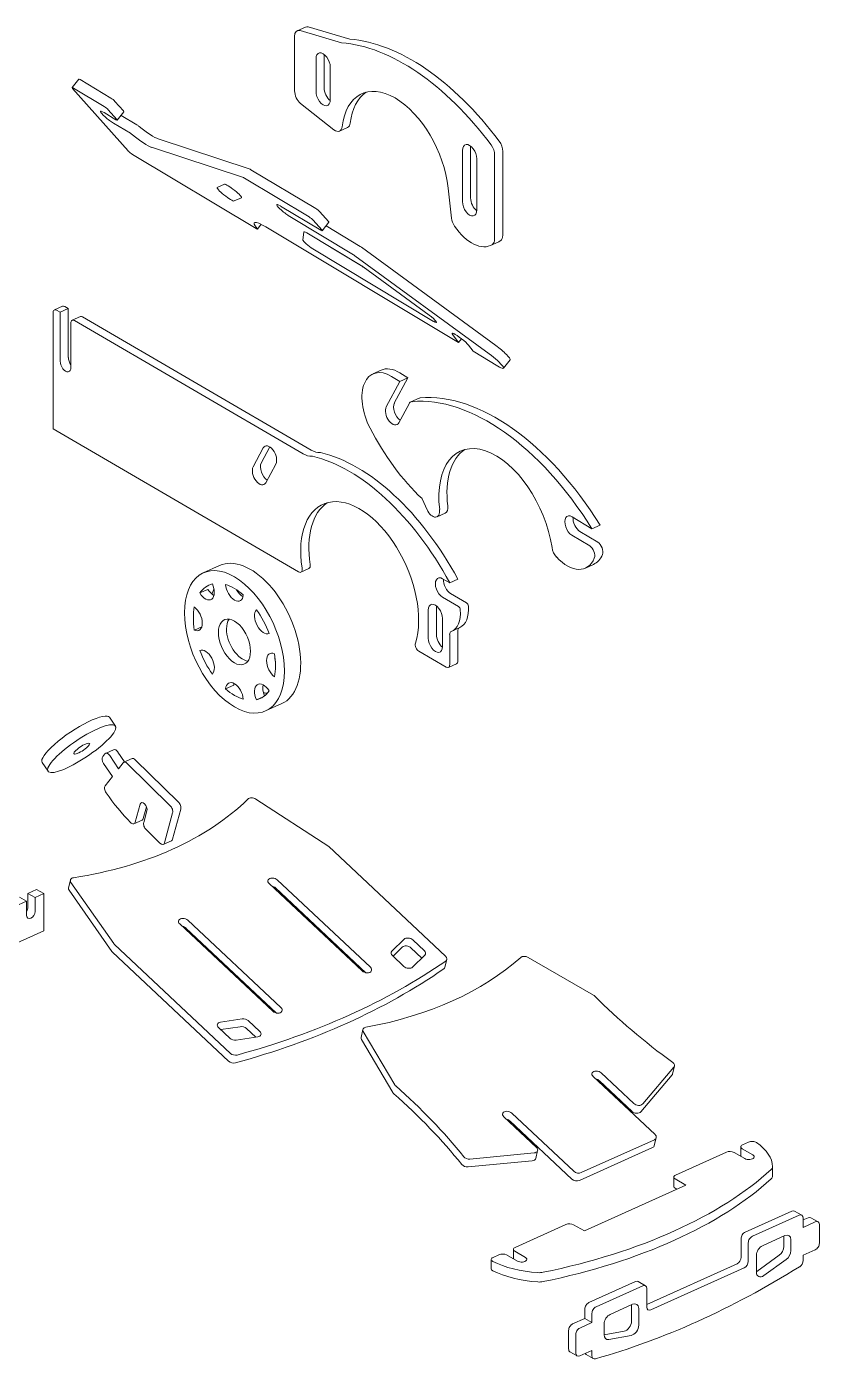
# Model space of a CAD drawing. Header units: millimetres. Extents: x -297 to 307, y 100 to 577.
# Drawn here: x 87.6 to 307.4, y 100.2 to 469.7 of the extents above; entities that cross this region are included whole.
import ezdxf

# ---------------------------------------------------------------- set-up
doc = ezdxf.new("R2010")
doc.units = ezdxf.units.MM
doc.header["$MEASUREMENT"] = 0

msp = doc.modelspace()

# ---------------------------------------------------------------- linework, layer by layer
at = {"linetype": 'Continuous', "lineweight": 0, "extrusion": (1.11022e-16, 0.858841, 0.512242)}
for p, q in [((164.87, 469.61), (162.62, 468.59)), ((165.68, 469.64), (177.17, 466.25)), ((161.87, 451.96), (161.87, 467.01)), ((163.42, 468.62), (174.92, 465.24)), ((167.82, 451.77), (167.82, 460.79)), ((170.07, 452.79), (170.07, 461.8)), ((171.78, 458.48), (171.78, 449.46)), ((102.02, 455.18), (100.18, 452.85)), ((102.38, 455.04), (110.91, 449.93)), ((115.74, 435.25), (100.31, 452.61)), ((100.55, 452.71), (109.07, 447.6)), ((112.05, 449.01), (114.41, 446.35)), ((172.81, 441.14), (163.54, 448.44)), ((112.34, 443.92), (109.07, 445.89)), ((110.22, 446.68), (112.57, 444.02)), ((114.54, 446.12), (112.7, 443.79)), ((113.76, 445.13), (118.16, 442.49)), ((111.68, 442.94), (116.33, 440.16)), ((176.6, 441.78), (174.35, 440.77)), ((122.24, 436.27), (147.69, 427.86)), ((124.07, 438.6), (149.53, 430.19)), ((210.7, 422.23), (210.7, 436.4)), ((151.19, 413.75), (116.89, 434.32)), ((208.44, 421.21), (208.44, 435.38)), ((212.41, 433.08), (212.41, 418.91)), ((217.36, 434.13), (217.36, 410.86)), ((219.61, 435.14), (219.61, 411.87)), ((149.79, 430.06), (167.75, 419.29)), ((140.45, 425.15), (142.47, 426.01)), ((147.96, 427.73), (165.91, 416.96)), ((205.39, 416.66), (204.48, 424.95)), ((147.12, 422.25), (145.1, 421.39)), ((169.18, 413.29), (157.99, 420)), ((168.9, 418.37), (171.25, 415.71)), ((152.59, 414.92), (151.56, 413.62)), ((207.34, 382.15), (153.87, 414.21)), ((160.6, 417.05), (178.26, 406.47)), ((167.06, 416.04), (169.42, 413.39)), ((171.38, 415.48), (169.55, 413.15)), ((170.6, 414.49), (180.1, 408.8)), ((164.17, 410.57), (164.44, 412.81)), ((165.24, 412.55), (180.16, 403.61)), ((180.46, 403.42), (168.76, 410.43)), ((200.42, 388.02), (166.93, 408.1)), ((180.46, 408.55), (217.7, 381.33)), ((218.48, 410.08), (216.22, 409.07)), ((178.62, 406.22), (215.87, 379)), ((180.94, 403.09), (199.24, 389.71)), ((97.52, 392.21), (95.27, 391.19)), ((98.14, 392.13), (99.13, 391.55)), ((94.9, 358.19), (94.9, 390.4)), ((95.89, 391.11), (96.88, 390.54)), ((99.13, 391.55), (96.88, 390.54)), ((96.88, 390.54), (96.88, 377.01)), ((99.13, 391.55), (99.13, 378.02)), ((102.48, 389.32), (100.23, 388.31)), ((100.84, 388.23), (164.26, 351.31)), ((103.1, 389.24), (166.52, 352.33)), ((99.85, 375.28), (99.85, 387.52)), ((205.74, 384.27), (207.34, 382.15)), ((208.18, 383.21), (207.34, 382.15)), ((211.37, 379.74), (210.1, 381.42)), ((218.24, 375.62), (211.37, 379.74)), ((221.65, 377.38), (219.81, 375.05)), ((185.87, 374.49), (183.62, 373.47)), ((191.03, 373.76), (193.31, 372.38)), ((191.06, 371.37), (187.29, 364.35)), ((188.78, 372.74), (191.06, 371.37)), ((193.31, 372.38), (189.54, 365.36)), ((193.31, 372.38), (191.06, 371.37)), ((196.39, 366.69), (194.14, 365.68)), ((190.79, 359.89), (193.63, 365.17)), ((162.99, 318.56), (94.9, 358.19)), ((150.39, 347.71), (153.18, 352.91)), ((152.64, 348.73), (155.04, 353.19)), ((156.68, 348.46), (153.89, 343.26)), ((198.62, 335.81), (197.22, 338.86)), ((203.65, 334.82), (201.39, 333.81)), ((244.34, 330.53), (238.84, 333.85)), ((241.02, 329.75), (245.97, 326.76)), ((246.59, 331.54), (244.34, 330.53)), ((238.77, 328.74), (243.72, 325.75)), ((141.08, 320.32), (136.57, 318.29)), ((165.85, 319.5), (163.6, 318.48)), ((244.81, 320.64), (242.56, 319.63)), ((204.89, 315.51), (202.91, 316.67)), ((207.14, 316.53), (204.89, 315.51)), ((137.85, 313.72), (135.59, 312.71)), ((202.91, 311.52), (207.34, 308.94)), ((205.16, 312.53), (209.59, 309.95)), ((198.95, 300.2), (198.95, 307.93)), ((201.2, 301.22), (201.2, 308.95)), ((136.15, 303.36), (134.08, 302.42)), ((202.91, 305.63), (202.91, 297.9)), ((207.71, 303.1), (205.46, 302.09)), ((204.89, 301.22), (204.89, 292.88)), ((207.14, 302.23), (207.14, 293.89)), ((135.61, 296.79), (135.59, 296.78)), ((203.9, 292.17), (196.33, 296.57)), ((206.77, 293.1), (204.52, 292.09)), ((144.99, 287.13), (142.74, 286.12)), ((153.18, 283.92), (151.33, 283.09)), ((158.34, 282.03), (153.83, 280)), ((112.2, 275.82), (110.58, 278.24)), ((108.67, 267.37), (109.24, 268.1)), ((111.68, 269.27), (109.43, 268.25)), ((110.62, 267.61), (113.05, 263.97)), ((112.87, 268.62), (114.72, 265.86)), ((116.79, 266.79), (114.54, 265.77)), ((117.7, 266.48), (129.65, 254.74)), ((93.5, 263.3), (91.88, 265.72)), ((111.34, 261.8), (108.91, 265.44)), ((113.05, 263.97), (114.34, 265.62)), ((115.45, 265.47), (127.4, 253.73)), ((109.36, 259.27), (111.34, 261.8)), ((171.38, 242.39), (151.1, 255.57)), ((119.02, 254.14), (117.65, 249.17)), ((120.8, 253.43), (119.9, 250.18)), ((120.04, 249.1), (120.91, 252.28)), ((128.05, 251.73), (125.78, 243.46)), ((130.31, 252.75), (128.03, 244.47)), ((119.57, 249.74), (117.32, 248.73)), ((124.54, 243.33), (120.69, 247.1)), ((127.7, 244.04), (125.45, 243.02)), ((203.78, 211.98), (171.38, 242.39)), ((99.71, 233.12), (99.19, 230.94)), ((182.89, 208.94), (157.09, 233.15)), ((90.33, 230.52), (87.92, 229.43)), ((89.9, 228.28), (87.92, 229.43)), ((87.92, 229.43), (87.92, 225.57)), ((92.32, 229.37), (89.9, 228.28)), ((92.32, 229.37), (90.33, 230.52)), ((92.32, 219.06), (92.32, 229.37)), ((99.34, 230.29), (111.2, 213.32)), ((99.86, 232.47), (111.72, 215.5)), ((154.84, 232.13), (180.64, 207.92)), ((181.64, 207.44), (156.57, 230.97)), ((87.57, 227.23), (81.05, 224.29)), ((87.57, 227.23), (85.59, 228.38)), ((87.57, 227.23), (87.57, 223.36)), ((89.9, 228.28), (89.9, 224.41)), ((158.09, 197.76), (132.29, 221.97)), ((81.05, 213.98), (92.32, 219.06)), ((130.04, 220.96), (155.84, 196.74)), ((156.84, 196.26), (131.76, 219.79)), ((111.9, 215.29), (144.1, 185.08)), ((192.29, 216.72), (188.88, 213.38)), ((191.76, 214.54), (189.19, 212.01)), ((197.17, 211.51), (194.15, 214.35)), ((197.87, 213.53), (194.67, 216.53)), ((111.38, 213.11), (143.57, 182.9)), ((189.01, 212.18), (192.22, 209.17)), ((194.6, 208.98), (198, 212.32)), ((204.11, 211.12), (203.59, 208.94)), ((226.62, 211.68), (244.76, 201.21)), ((140.77, 192.24), (143.97, 189.23)), ((147.34, 194.65), (141.34, 193.75)), ((146.82, 192.47), (141.38, 191.66)), ((152.23, 191.15), (149.03, 194.15)), ((145.66, 188.73), (151.66, 189.63)), ((151.09, 189.54), (148.5, 191.97)), ((180.31, 189.49), (180.83, 191.67)), ((189.13, 174.18), (180.42, 188.91)), ((189.65, 176.36), (180.94, 191.09)), ((267.09, 181.27), (258.42, 171.04)), ((266.72, 179.38), (267.24, 181.56)), ((244.68, 178.65), (261.84, 162.55)), ((255.46, 168.99), (246.41, 177.48)), ((255.98, 171.17), (246.93, 179.66)), ((266.57, 179.09), (257.89, 168.86)), ((219.91, 167.48), (228.96, 158.99)), ((238.79, 150.21), (221.63, 166.32)), ((239.32, 152.39), (222.16, 168.5)), ((261.14, 158.96), (240.88, 149.82)), ((261.67, 161.14), (241.4, 152)), ((261.65, 159.51), (262.17, 161.69)), ((285.63, 159.14), (285.63, 156.56)), ((287.78, 160.46), (286.14, 159.72)), ((227.77, 155.28), (210, 153.59)), ((228.29, 157.46), (210.52, 155.77)), ((228.77, 155.95), (229.29, 158.13)), ((281.63, 157.69), (267.56, 151.34)), ((286.72, 155.89), (283.75, 157.62)), ((286, 158.63), (288.97, 156.9)), ((294.42, 153.62), (294.42, 151.04)), ((270.39, 148.53), (242.24, 135.84)), ((267.05, 150.76), (267.05, 148.19)), ((267.42, 150.26), (270.39, 148.53)), ((267.42, 147.68), (267.9, 147.4)), ((299.8, 141.34), (286.85, 135.51)), ((302.54, 140.2), (300.56, 141.35)), ((237.15, 137.64), (223.08, 131.29)), ((242.24, 135.84), (239.27, 137.57)), ((301.79, 140.19), (288.84, 134.35)), ((304.31, 139.51), (302.91, 138.88)), ((302.91, 136.83), (302.91, 139.41)), ((306.29, 138.36), (302.91, 136.83)), ((307.05, 138.36), (305.06, 139.52)), ((307.42, 132.42), (307.42, 137.57)), ((285.73, 133.71), (285.73, 128.56)), ((297.85, 134.55), (291.64, 131.75)), ((297.55, 131.55), (297.55, 134.42)), ((299.53, 130.39), (299.53, 133.39)), ((222.57, 130.71), (222.57, 128.14)), ((222.94, 130.21), (225.91, 128.48)), ((287.71, 132.56), (287.71, 127.4)), ((302.91, 129.1), (306.29, 130.63)), ((216.42, 127.94), (216.42, 125.36)), ((218.57, 129.26), (216.92, 128.52)), ((223.66, 127.46), (220.69, 129.19)), ((284.6, 126.76), (259.56, 115.47)), ((289.96, 129.07), (289.96, 124.41)), ((290.05, 124.62), (296.26, 129.09)), ((292.03, 123.47), (298.24, 127.93)), ((302.91, 127.63), (302.91, 129.1)), ((286.58, 125.61), (260.68, 113.93)), ((256.45, 121.8), (243.5, 115.96)), ((258.43, 120.65), (245.48, 114.81)), ((259.19, 120.66), (257.2, 121.81)), ((259.56, 114.71), (259.56, 119.87)), ((255.62, 115.52), (249.42, 112.72)), ((255.32, 110.84), (255.32, 115.38)), ((242.37, 111.59), (239, 110.07)), ((242.37, 114.17), (242.37, 111.59)), ((244.36, 110.44), (242.37, 111.59)), ((244.36, 113.01), (244.36, 110.44)), ((257.31, 109.69), (257.31, 114.35)), ((237.87, 108.27), (237.87, 103.12)), ((244.36, 110.44), (240.98, 108.91)), ((247.73, 110.04), (247.73, 107.04)), ((247.73, 107.03), (253.26, 108.04)), ((239.85, 107.12), (239.85, 101.97)), ((249.03, 105.75), (255.24, 106.88)), ((240.22, 101.18), (238.24, 102.33)), ((240.98, 101.19), (244.36, 102.71)), ((244.73, 100.45), (242.75, 101.6)), ((244.36, 102.71), (244.36, 101.24))]:
    msp.add_line(p, q, dxfattribs=at)
at = {"linetype": 'Continuous', "lineweight": 0, "extrusion": (2.55528e-16, 1.76073e-16, -1)}
msp.add_ellipse((166.1, 466.87), major_axis=(-1.23, 2.73), ratio=0.567369, start_param=0, end_param=0.453617, dxfattribs=at)
at = {"linetype": 'Continuous', "lineweight": 0, "extrusion": (5.80823e-17, 2.08852e-16, -1)}
for centre, major_axis, start_param, end_param in [((163.85, 465.86), (-1.23, 2.73), -0.899429, 0.453617), ((188.64, 362.33), (-5.02, 11.14), -1.666263, 0.688821), ((116.71, 250.1), (0.62, -1.37), -0.600725, 1.003483)]:
    msp.add_ellipse(centre, major_axis=major_axis, ratio=0.567369, start_param=start_param, end_param=end_param, dxfattribs=at)
at = {"linetype": 'Continuous', "lineweight": 0, "extrusion": (2.40191e-16, 4.12721e-16, -1)}
for centre, major_axis, start_param, end_param in [((194.57, 398.09), (-29.8, 66.12), 0.299799, 1.197493), ((192.32, 397.08), (-29.8, 66.12), 0.299799, 1.197493), ((100.84, 386.94), (-0.62, 1.37), -0.899429, 0.671368)]:
    msp.add_ellipse(centre, major_axis=major_axis, ratio=0.567369, start_param=start_param, end_param=end_param, dxfattribs=at)
at = {"linetype": 'Continuous', "lineweight": 0, "extrusion": (3.33931e-16, 2.72305e-16, -1)}
for centre, major_axis in [((169.8, 459.64), (-1.23, 2.73)), ((169.8, 450.62), (1.23, -2.73)), ((200.93, 306.78), (-1.23, 2.73))]:
    msp.add_ellipse(centre, major_axis=major_axis, ratio=0.567369, start_param=-0.899429, end_param=2.242164, dxfattribs=at)
at = {"linetype": 'Continuous', "lineweight": 0, "extrusion": (5.55906e-17, 1.46839e-16, -1)}
for centre, major_axis, start_param, end_param in [((172.05, 460.65), (-1.23, 2.73), -0.899429, -0.81203), ((205.87, 373.89), (-19.91, 44.17), -2.196552, -1.666263)]:
    msp.add_ellipse(centre, major_axis=major_axis, ratio=0.567369, start_param=start_param, end_param=end_param, dxfattribs=at)
at = {"linetype": 'Continuous', "lineweight": 0, "extrusion": (6.62041e-16, 7.50457e-16, -1)}
msp.add_ellipse((102.84, 454.53), major_axis=(-0.821, 0.647), ratio=0.151362, start_param=0, end_param=0.868734, dxfattribs=at)
at = {"linetype": 'Continuous', "lineweight": 0, "extrusion": (5.65597e-16, 8.97131e-16, -1)}
msp.add_ellipse((101, 452.2), major_axis=(-0.821, 0.647), ratio=0.151362, start_param=-0.702063, end_param=0.868734, dxfattribs=at)
at = {"linetype": 'Continuous', "lineweight": 0, "extrusion": (3.31439e-16, 2.10291e-16, -1)}
msp.add_ellipse((163.85, 450.8), major_axis=(-1.23, 2.73), ratio=0.567369, start_param=-2.313145, end_param=-0.899429, dxfattribs=at)
at = {"linetype": 'Continuous', "lineweight": 0, "extrusion": (4.57957e-16, 2.67321e-16, -1)}
msp.add_ellipse((172.05, 451.63), major_axis=(-1.23, 2.73), ratio=0.567369, start_param=-2.329562, end_param=-0.899429, dxfattribs=at)
at = {"linetype": 'Continuous', "lineweight": 0}
for centre, major_axis, ratio, start_param, end_param in [((189.78, 430.61), (-9.25, 20.51), 0.567369, -2.091735, 0.753314), ((192.04, 431.63), (-9.25, 20.51), 0.567369, 0.09691, 0.753314), ((110.38, 444.41), (-2.36, 1.86), 0.151362, -0.868734, 2.272859), ((118, 440.06), (4.83, -3.81), 0.151362, -1.667917, -0.394882), ((119.84, 442.39), (4.83, -3.81), 0.151362, -1.667917, -0.394882), ((159.3, 418.53), (-2.36, 1.86), 0.151362, -0.868734, 2.272859), ((157.79, 409.8), (-7.07, 5.57), 0.151362, -0.868734, 0.597874), ((207.92, 382.84), (-2.36, 1.86), 0.151362, -2.614063, 0.52753), ((98.37, 376.14), (0.92, -2.05), 0.567369, -2.242164, 0.899429), ((100.62, 377.16), (0.92, -2.05), 0.567369, -2.242164, -1.212582), ((189.04, 362.12), (1.23, -2.73), 0.567369, -2.730856, 0.410736), ((191.29, 363.13), (1.23, -2.73), 0.567369, -2.730856, -0.726075), ((217.75, 330.17), (-9.86, 21.88), 0.567369, -2.039016, 1.066766), ((164.26, 358.52), (3.45, -7.65), 0.567369, -0.671368, -0.221196), ((166.52, 359.53), (3.45, -7.65), 0.567369, -0.671368, -0.221196), ((220, 331.18), (-9.86, 21.88), 0.567369, 0.090836, 1.066766), ((179.93, 314.76), (-10.17, 22.56), 0.567369, -2.574285, 1.112808), ((182.19, 315.77), (-10.17, 22.56), 0.567369, 0.088076, 1.112808), ((238.8, 331.3), (-1.23, 2.73), 0.567369, -0.688821, 2.452772), ((241.06, 332.31), (1.23, -2.73), 0.567369, -2.337164, -0.688821), ((202.91, 314.09), (-1.23, 2.73), 0.567369, -0.671368, 2.470225), ((205.16, 315.11), (1.23, -2.73), 0.567369, -2.339481, -0.671368), ((208.13, 301.66), (-0.62, 1.37), 0.567369, 0.088653, 0.899429), ((205.88, 300.64), (-0.62, 1.37), 0.567369, -0.032513, 0.899429), ((101.23, 271.98), (9.35, 6.26), 0.233788, 0, 3.141593), ((102.85, 269.56), (9.35, 6.26), 0.233788, -0.508875, 5.77431), ((102.85, 269.56), (2.18, 1.46), 0.233788, -0.508875, 5.77431), ((150.21, 254.88), (-1.46, 0.35), 0.664438, -2.060869, -0.397018), ((119.97, 253.21), (-0.62, 1.37), 0.567369, -2.540867, 0.600725), ((101.17, 232.77), (-1.46, 0.35), 0.664438, -1.020466, 0.643386), ((155.96, 232.64), (-1.46, 0.35), 0.664438, -2.279538, 0.862055), ((100.64, 230.59), (-1.46, 0.35), 0.664438, 0, 0.643386), ((155.44, 230.46), (-1.46, 0.35), 0.664438, -2.279538, -1.495145), ((86.75, 225.04), (0.78, 1.34), 0.644749, -1.627612, -0.836416), ((88.73, 223.89), (-0.78, -1.34), 0.644749, -0.836416, 2.305176), ((131.16, 221.46), (-1.46, 0.35), 0.664438, -2.279538, 0.862055), ((130.64, 219.28), (-1.46, 0.35), 0.664438, -2.279538, -1.495145), ((113.03, 215.8), (1.46, -0.35), 0.664438, -2.498207, -2.279538), ((193.02, 213.84), (-1.46, 0.35), 0.664438, -2.279538, -0.393888), ((193.54, 216.02), (-1.46, 0.35), 0.664438, -2.279538, -0.393888), ((112.5, 213.62), (1.46, -0.35), 0.664438, -2.498207, -2.279538), ((33.8, 330.03), (218.54, -52.51), 0.664438, -0.880918, -0.536566), ((138.76, 262.4), (102.09, -24.53), 0.664438, -0.984409, -0.433075), ((190.14, 212.68), (-1.46, 0.35), 0.664438, -0.393888, 0.862055), ((196.75, 213.02), (1.46, -0.35), 0.664438, -0.393888, 0.862055), ((202.65, 211.47), (1.46, -0.35), 0.664438, -0.536566, 0.862055), ((33.28, 327.86), (218.54, -52.51), 0.664438, -0.880918, -0.536566), ((181.77, 208.43), (1.46, -0.35), 0.664438, -2.279538, 0.862055), ((193.34, 209.68), (1.46, -0.35), 0.664438, -2.279538, -0.393888), ((202.13, 209.29), (1.46, -0.35), 0.664438, -0.536566, 0), ((376.23, 254.53), (164.79, -39.6), 0.664438, -2.316258, -2.128033), ((156.97, 197.25), (1.46, -0.35), 0.664438, -2.279538, 0.862055), ((141.9, 192.74), (-1.46, 0.35), 0.664438, -1.023596, 0.862055), ((147.38, 191.46), (-1.46, 0.35), 0.664438, -2.279538, -1.023596), ((147.9, 193.64), (-1.46, 0.35), 0.664438, -2.279538, -1.023596), ((145.1, 189.74), (1.46, -0.35), 0.664438, -2.279538, -1.023596), ((151.1, 190.64), (1.46, -0.35), 0.664438, -1.023596, 0.862055), ((145.22, 185.59), (1.46, -0.35), 0.664438, -2.279538, -0.880918), ((144.7, 183.41), (1.46, -0.35), 0.664438, -2.279538, -0.880918), ((245.81, 179.15), (-1.46, 0.35), 0.664438, -2.279538, 0.862055), ((245.28, 176.97), (-1.46, 0.35), 0.664438, -2.279538, -1.495145), ((66.21, 112.84), (-164.79, 39.6), 0.664438, -2.431043, -2.242819), ((66.73, 115.02), (-164.79, 39.6), 0.664438, -2.431043, -2.242819), ((221.03, 167.99), (-1.46, 0.35), 0.664438, -2.279538, 0.862055), ((220.51, 165.81), (-1.46, 0.35), 0.664438, -2.279538, -1.495145), ((287.13, 159.14), (-1.5, 0), 0.512242, -0.84915, 0.721647), ((288.78, 159.88), (-1.5, 0), 0.512242, -2.493434, -0.84915), ((272.49, 153.56), (21.93, 0), 0.512242, 0.005357, 0.648159), ((282.62, 157.11), (-1.5, 0), 0.512242, -2.419946, -0.84915), ((287.13, 156.56), (-1.5, 0), 0.512242, 0, 0.053158), ((184, 184.28), (125.97, 0), 0.512242, -1.189908, -0.508391), ((291.42, 153.62), (3, 0), 0.512242, -0.508391, 0.005357), ((184, 181.7), (125.97, 0), 0.512242, -1.189908, -0.508391), ((268.55, 150.76), (-1.5, 0), 0.512242, -0.84915, 0.721647), ((268.55, 148.19), (-1.5, 0), 0.512242, 0, 0.721647), ((291.42, 151.04), (3, 0), 0.512242, -0.508391, 0), ((299.8, 140.06), (0.75, 1.3), 0.644749, 0, 0.73438), ((238.14, 137.06), (-1.5, 0), 0.512242, -2.419946, -0.84915), ((301.79, 138.9), (0.75, 1.3), 0.644749, -0.836416, 0.73438), ((304.31, 138.22), (0.75, 1.3), 0.644749, 0, 0.73438), ((306.29, 137.07), (0.75, 1.3), 0.644749, -0.836416, 0.73438), ((286.85, 134.22), (-0.75, -1.3), 0.644749, -2.407213, -0.836416), ((288.84, 133.06), (-0.75, -1.3), 0.644749, -2.407213, -0.836416), ((297.85, 132.63), (1.13, 1.94), 0.644749, -0.836416, 0.73438), ((219.56, 128.68), (-1.5, 0), 0.512242, -2.419946, -0.84915), ((224.07, 130.71), (-1.5, 0), 0.512242, -0.84915, 0.721647), ((291.64, 129.83), (-1.13, -1.94), 0.644749, -2.407213, -0.836416), ((295.87, 130.79), (1.13, 1.94), 0.644749, -2.176122, -0.836416), ((297.85, 129.63), (1.13, 1.94), 0.644749, -2.176122, -0.836416), ((306.29, 131.91), (0.75, 1.3), 0.644749, -2.407213, -0.836416), ((217.92, 127.94), (-1.5, 0), 0.512242, -0.84915, 0.795134), ((232.22, 135.41), (21.93, 0), 0.512242, -2.346458, -1.703656), ((224.07, 128.14), (-1.5, 0), 0.512242, 0, 0.053158), ((273.63, 329.76), (128.28, 220.38), 0.644749, -2.555687, -2.258739), ((301.79, 127.13), (0.75, 1.3), 0.644749, -2.258739, -0.836416), ((217.92, 125.36), (-1.5, 0), 0.512242, 0, 0.795134), ((232.22, 132.84), (21.93, 0), 0.512242, -2.346458, -1.703656), ((229.71, 125.8), (3, 0), 0.512242, -1.703656, -1.189908), ((256.45, 120.51), (0.75, 1.3), 0.644749, 0, 0.73438), ((289.66, 126.32), (1.13, 1.94), 0.644749, -2.228258, -2.176122), ((291.64, 125.17), (-1.13, -1.94), 0.644749, -0.836416, 0.965471), ((229.71, 123.22), (3, 0), 0.512242, -1.703656, -1.189908), ((258.43, 119.36), (0.75, 1.3), 0.644749, -0.836416, 0.73438), ((243.5, 114.68), (-0.75, -1.3), 0.644749, -2.407213, -0.836416), ((245.48, 113.52), (-0.75, -1.3), 0.644749, -2.407213, -0.836416), ((255.62, 113.59), (1.13, 1.94), 0.644749, -0.836416, 0.73438), ((249.42, 110.79), (-1.13, -1.94), 0.644749, -2.407213, -0.836416), ((239, 108.78), (-0.75, -1.3), 0.644749, -2.407213, -0.836416), ((240.98, 107.63), (-0.75, -1.3), 0.644749, -2.407213, -0.836416), ((253.64, 110.08), (1.13, 1.94), 0.644749, -2.638303, -0.836416), ((255.62, 108.93), (1.13, 1.94), 0.644749, -2.638303, -0.836416), ((249.42, 107.8), (-1.13, -1.94), 0.644749, -0.836416, 0.503289), ((239, 103.63), (-0.75, -1.3), 0.644749, -0.836416, 0), ((240.98, 102.47), (-0.75, -1.3), 0.644749, -0.836416, 0.73438), ((243.5, 102.9), (-0.75, -1.3), 0.644749, -0.371547, 0), ((245.48, 101.75), (-0.75, -1.3), 0.644749, -0.836416, 0.585906)]:
    msp.add_ellipse(centre, major_axis=major_axis, ratio=ratio, start_param=start_param, end_param=end_param, dxfattribs=at)
at = {"linetype": 'Continuous', "lineweight": 0, "extrusion": (4.37408e-16, 6.44769e-16, -1)}
for centre in [(109.53, 447.09), (111.36, 449.42)]:
    msp.add_ellipse(centre, major_axis=(0.821, -0.647), ratio=0.151362, start_param=-2.272859, end_param=-0.702063, dxfattribs=at)
at = {"linetype": 'Continuous', "lineweight": 0, "extrusion": (-9.64446e-17, 1.46674e-16, -1)}
msp.add_ellipse((111.88, 444.44), major_axis=(0.821, -0.647), ratio=0.151362, start_param=-0.702063, end_param=0.868734, dxfattribs=at)
at = {"linetype": 'Continuous', "lineweight": 0, "extrusion": (4.87638e-16, 8.87888e-16, -1)}
for centre, start_param, end_param in [((113.72, 446.77), -0.702063, 0), ((178.72, 405.95), -2.272859, -1.805102), ((180.55, 408.28), -2.272859, -1.805102)]:
    msp.add_ellipse(centre, major_axis=(0.821, -0.647), ratio=0.151362, start_param=start_param, end_param=end_param, dxfattribs=at)
at = {"linetype": 'Continuous', "lineweight": 0, "extrusion": (4.03051e-16, 6.01168e-16, -1)}
for centre in [(116.78, 439.65), (118.62, 441.97)]:
    msp.add_ellipse(centre, major_axis=(0.821, -0.647), ratio=0.151362, start_param=-2.272859, end_param=-1.473676, dxfattribs=at)
at = {"linetype": 'Continuous', "lineweight": 0, "extrusion": (1.84601e-16, 2.65882e-16, -1)}
msp.add_ellipse((173.12, 443.5), major_axis=(1.23, -2.73), ratio=0.567369, start_param=-0.753314, end_param=0.828447, dxfattribs=at)
at = {"linetype": 'Continuous', "lineweight": 0, "extrusion": (1.38977e-16, 3.67097e-16, -1)}
for centre, major_axis, start_param, end_param in [((175.37, 444.52), (1.23, -2.73), -0.753314, 0), ((145.2, 299.15), (7.09, -15.73), -1.902648, -1.467005), ((118.96, 251.11), (0.62, -1.37), -0.600725, 0)]:
    msp.add_ellipse(centre, major_axis=major_axis, ratio=0.567369, start_param=start_param, end_param=end_param, dxfattribs=at)
at = {"linetype": 'Continuous', "lineweight": 0, "extrusion": (2.85815e-16, 3.11506e-16, -1)}
msp.add_ellipse((210.43, 434.23), major_axis=(-1.23, 2.73), ratio=0.567369, start_param=-0.899429, end_param=2.242164, dxfattribs=at)
at = {"linetype": 'Continuous', "lineweight": 0, "extrusion": (2.88307e-16, 3.73519e-16, -1)}
for centre, major_axis, start_param, end_param in [((212.68, 435.25), (-1.23, 2.73), -0.899429, -0.81203), ((145.2, 299.15), (-2.77, 6.15), -0.8994286345555986, 5.383756672623988)]:
    msp.add_ellipse(centre, major_axis=major_axis, ratio=0.567369, start_param=start_param, end_param=end_param, dxfattribs=at)
at = {"linetype": 'Continuous', "lineweight": 0, "extrusion": (-6.34527e-17, 2.75849e-16, -1)}
for centre in [(215.38, 435.28), (217.63, 436.3)]:
    msp.add_ellipse(centre, major_axis=(1.23, -2.73), ratio=0.567369, start_param=-1.9441, end_param=-0.899429, dxfattribs=at)
at = {"linetype": 'Continuous', "lineweight": 0, "extrusion": (9.96376e-16, 1.26442e-15, -1)}
msp.add_ellipse((116.43, 434.83), major_axis=(-0.821, 0.647), ratio=0.151362, start_param=-2.272859, end_param=-0.702063, dxfattribs=at)
at = {"linetype": 'Continuous', "lineweight": 0, "extrusion": (4.09866e-17, 3.21077e-16, -1)}
for centre in [(150.25, 429.55), (148.41, 427.22)]:
    msp.add_ellipse(centre, major_axis=(0.821, -0.647), ratio=0.151362, start_param=-2.74671, end_param=-2.272859, dxfattribs=at)
at = {"linetype": 'Continuous', "lineweight": 0, "extrusion": (3.84565e-16, 7.57085e-16, -1)}
msp.add_ellipse((142.77, 423.27), major_axis=(2.36, -1.86), ratio=0.151362, start_param=0.083336, end_param=3.224928, dxfattribs=at)
at = {"linetype": 'Continuous', "lineweight": 0, "extrusion": (3.68693e-16, 5.57567e-16, -1)}
msp.add_ellipse((144.79, 424.13), major_axis=(-2.36, 1.86), ratio=0.151362, start_param=0.083336, end_param=3.224928, dxfattribs=at)
at = {"linetype": 'Continuous', "lineweight": 0, "extrusion": (2.63003e-16, 3.62113e-16, -1)}
for centre, end_param in [((210.43, 420.06), 2.242164), ((215.38, 412.01), -0.079644), ((217.63, 413.03), -0.079644)]:
    msp.add_ellipse(centre, major_axis=(1.23, -2.73), ratio=0.567369, start_param=-0.899429, end_param=end_param, dxfattribs=at)
at = {"linetype": 'Continuous', "lineweight": 0, "extrusion": (2.83324e-16, 2.49493e-16, -1)}
for centre, major_axis, start_param, end_param in [((212.68, 421.07), (-1.23, 2.73), -2.329562, -0.899429), ((154.93, 350.69), (-1.23, 2.73), -0.410736, 2.730856), ((158.85, 293.53), (-1.54, 3.42), -1.299108, -0.760471), ((124.83, 244.39), (0.62, -1.37), -0.600725, 0.970071)]:
    msp.add_ellipse(centre, major_axis=major_axis, ratio=0.567369, start_param=start_param, end_param=end_param, dxfattribs=at)
at = {"linetype": 'Continuous', "lineweight": 0, "extrusion": (2.81491e-16, 6.26283e-16, -1)}
for centre in [(168.21, 418.78), (166.37, 416.45)]:
    msp.add_ellipse(centre, major_axis=(0.821, -0.647), ratio=0.151362, start_param=-2.272859, end_param=-0.702063, dxfattribs=at)
at = {"linetype": 'Continuous', "lineweight": 0, "extrusion": (6.62883e-18, 2.77477e-16, -1)}
msp.add_ellipse((170.56, 416.13), major_axis=(0.821, -0.647), ratio=0.151362, start_param=-0.702063, end_param=0, dxfattribs=at)
at = {"linetype": 'Continuous', "lineweight": 0, "extrusion": (1.06198e-16, 1.69651e-16, -1)}
for centre, major_axis, start_param, end_param in [((207.35, 415.9), (-1.23, 2.73), -1.869642, -1.049858), ((95.89, 389.82), (-0.62, 1.37), -0.899429, 0.671368)]:
    msp.add_ellipse(centre, major_axis=major_axis, ratio=0.567369, start_param=start_param, end_param=end_param, dxfattribs=at)
at = {"linetype": 'Continuous', "lineweight": 0, "extrusion": (1.0869e-16, 2.31664e-16, -1)}
for centre, major_axis, start_param, end_param in [((210.99, 420.69), (5.24, -11.62), -0.079644, 1.27195), ((169.36, 350.23), (-0.62, 1.37), 0.221196, 0.408105), ((167.11, 349.21), (-0.62, 1.37), 0.221196, 0.408105), ((243.69, 323.9), (0.89, -1.98), -2.452772, -0.49819), ((245.95, 324.91), (0.89, -1.98), -2.452772, -0.49819), ((162.99, 319.85), (0.62, -1.37), -1.112808, 0.671368)]:
    msp.add_ellipse(centre, major_axis=major_axis, ratio=0.567369, start_param=start_param, end_param=end_param, dxfattribs=at)
at = {"linetype": 'Continuous', "lineweight": 0, "extrusion": (4.28165e-16, 7.22728e-16, -1)}
msp.add_ellipse((150.74, 414.27), major_axis=(0.821, -0.647), ratio=0.151362, start_param=-0.597874, end_param=0.868734, dxfattribs=at)
at = {"linetype": 'Continuous', "lineweight": 0, "extrusion": (2.12776e-16, 5.39081e-16, -1)}
msp.add_ellipse((165.95, 409.21), major_axis=(-1.77, 1.39), ratio=0.151362, start_param=-2.272859, end_param=-0.091337, dxfattribs=at)
at = {"linetype": 'Continuous', "lineweight": 0, "extrusion": (-2.08761e-16, 9.38304e-17, -1)}
msp.add_ellipse((166.22, 411.45), major_axis=(-1.77, 1.39), ratio=0.151362, start_param=-0.091337, end_param=0.868734, dxfattribs=at)
at = {"linetype": 'Continuous', "lineweight": 0, "extrusion": (4.5328e-16, 8.44287e-16, -1)}
msp.add_ellipse((167.78, 411.54), major_axis=(-1.77, 1.39), ratio=0.151362, start_param=-2.272859, end_param=-2.080365, dxfattribs=at)
at = {"linetype": 'Continuous', "lineweight": 0, "extrusion": (5.31239e-16, 8.5353e-16, -1)}
msp.add_ellipse((168.73, 413.8), major_axis=(0.821, -0.647), ratio=0.151362, start_param=-0.702063, end_param=0.868734, dxfattribs=at)
at = {"linetype": 'Continuous', "lineweight": 0, "extrusion": (3.0287e-17, 1.35433e-16, -1)}
for centre, major_axis, start_param, end_param in [((213.24, 421.71), (5.24, -11.62), -0.079644, 0), ((112.3, 267.9), (-0.62, 1.37), 0, 1.282929)]:
    msp.add_ellipse(centre, major_axis=major_axis, ratio=0.567369, start_param=start_param, end_param=end_param, dxfattribs=at)
at = {"linetype": 'Continuous', "lineweight": 0, "extrusion": (1.78418e-16, 4.95481e-16, -1)}
msp.add_ellipse((181.14, 402.5), major_axis=(1.77, -1.39), ratio=0.151362, start_param=-2.272859, end_param=-1.805102, dxfattribs=at)
at = {"linetype": 'Continuous', "lineweight": 0, "extrusion": (1.11181e-16, 2.93677e-16, -1)}
for centre, major_axis, start_param, end_param in [((98.14, 390.84), (-0.62, 1.37), 0, 0.671368), ((145.2, 313.96), (1.54, -3.42), -0.790518, 2.133253), ((203.9, 293.46), (0.62, -1.37), -0.899429, 0.671368), ((145.2, 299.15), (7.09, -15.73), -0.331852, 0.103791)]:
    msp.add_ellipse(centre, major_axis=major_axis, ratio=0.567369, start_param=start_param, end_param=end_param, dxfattribs=at)
at = {"linetype": 'Continuous', "lineweight": 0, "extrusion": (5.3099e-17, 8.48253e-17, -1)}
msp.add_ellipse((103.1, 387.95), major_axis=(-0.62, 1.37), ratio=0.567369, start_param=0, end_param=0.671368, dxfattribs=at)
at = {"linetype": 'Continuous', "lineweight": 0, "extrusion": (-1.12316e-16, -5.28438e-17, -1)}
msp.add_ellipse((199.44, 389.13), major_axis=(1.77, -1.39), ratio=0.151362, start_param=-1.805102, end_param=0.868734, dxfattribs=at)
at = {"linetype": 'Continuous', "lineweight": 0, "extrusion": (8.45874e-17, 2.8672e-16, -1)}
msp.add_ellipse((218.11, 380.16), major_axis=(3.53, -2.79), ratio=0.151362, start_param=-1.805102, end_param=0, dxfattribs=at)
at = {"linetype": 'Continuous', "lineweight": 0, "extrusion": (4.90252e-16, 5.32453e-16, -1)}
msp.add_ellipse((216.28, 377.83), major_axis=(3.53, -2.79), ratio=0.151362, start_param=-1.805102, end_param=0.868734, dxfattribs=at)
at = {"linetype": 'Continuous', "lineweight": 0, "extrusion": (-6.59444e-17, 2.13835e-16, -1)}
for centre, major_axis, end_param in [((190.89, 363.35), (-5.02, 11.14), 0.688821), ((117.41, 265.42), (-0.62, 1.37), 0.970071)]:
    msp.add_ellipse(centre, major_axis=major_axis, ratio=0.567369, start_param=0, end_param=end_param, dxfattribs=at)
at = {"linetype": 'Continuous', "lineweight": 0, "extrusion": (1.33993e-16, 2.4307e-16, -1)}
for centre, major_axis, start_param, end_param in [((215.71, 300.11), (-28.72, 63.7), 0.193073, 1.340359), ((217.96, 301.13), (-28.72, 63.7), 0.193073, 1.340359), ((237.43, 331), (5.12, -11.37), -0.49819, 1.033915), ((110.17, 258.06), (-0.62, 1.37), -1.892076, -0.287867)]:
    msp.add_ellipse(centre, major_axis=major_axis, ratio=0.567369, start_param=start_param, end_param=end_param, dxfattribs=at)
at = {"linetype": 'Continuous', "lineweight": 0, "extrusion": (-1.78287e-17, 1.74634e-16, -1)}
msp.add_ellipse((197.62, 363.97), major_axis=(-1.23, 2.73), ratio=0.567369, start_param=0, end_param=0.193073, dxfattribs=at)
at = {"linetype": 'Continuous', "lineweight": 0, "extrusion": (-1.11568e-16, 3.1505e-16, -1)}
msp.add_ellipse((195.37, 362.95), major_axis=(-1.23, 2.73), ratio=0.567369, start_param=-0.410736, end_param=0.193073, dxfattribs=at)
at = {"linetype": 'Continuous', "lineweight": 0, "extrusion": (-1.39364e-16, 2.41631e-16, -1)}
for centre in [(179.41, 295.89), (177.16, 294.87)]:
    msp.add_ellipse(centre, major_axis=(24.65, -54.67), ratio=0.567369, start_param=-2.733488, end_param=-1.694839, dxfattribs=at)
at = {"linetype": 'Continuous', "lineweight": 0, "extrusion": (2.35208e-16, 2.88694e-16, -1)}
for centre, major_axis, start_param, end_param in [((152.14, 345.49), (1.23, -2.73), -0.410736, 2.730856), ((137.15, 293.36), (-1.54, 3.42), -0.00512, 2.918651)]:
    msp.add_ellipse(centre, major_axis=major_axis, ratio=0.567369, start_param=start_param, end_param=end_param, dxfattribs=at)
at = {"linetype": 'Continuous', "lineweight": 0, "extrusion": (3.1361e-16, 3.84925e-16, -1)}
msp.add_ellipse((154.39, 346.5), major_axis=(-1.23, 2.73), ratio=0.567369, start_param=-2.415518, end_param=-0.410736, dxfattribs=at)
at = {"linetype": 'Continuous', "lineweight": 0, "extrusion": (2.07413e-16, 2.15275e-16, -1)}
for centre, end_param in [((202.41, 337.56), 0), ((200.16, 336.54), 1.559528)]:
    msp.add_ellipse(centre, major_axis=(1.23, -2.73), ratio=0.567369, start_param=-1.066766, end_param=end_param, dxfattribs=at)
at = {"linetype": 'Continuous', "lineweight": 0, "extrusion": (-9.37397e-17, 1.40416e-16, -1)}
msp.add_ellipse((235.21, 324.68), major_axis=(-1.23, 2.73), ratio=0.567369, start_param=-2.107678, end_param=-1.102577, dxfattribs=at)
at = {"linetype": 'Continuous', "lineweight": 0, "extrusion": (-2.2812e-17, 5.06073e-17, -1)}
msp.add_ellipse((145.2, 299.15), major_axis=(-8.63, 19.14), ratio=0.567369, start_param=-0.8994286345556013, end_param=5.383756672623985, dxfattribs=at)
at = {"linetype": 'Continuous', "lineweight": 0, "extrusion": (-1.16552e-16, 1.91023e-16, -1)}
msp.add_ellipse((149.71, 301.18), major_axis=(-8.63, 19.14), ratio=0.567369, start_param=0, end_param=3.141593, dxfattribs=at)
at = {"linetype": 'Continuous', "lineweight": 0, "extrusion": (6.05739e-17, 2.70865e-16, -1)}
msp.add_ellipse((239.68, 332.01), major_axis=(5.12, -11.37), ratio=0.567369, start_param=-0.49819, end_param=0, dxfattribs=at)
at = {"linetype": 'Continuous', "lineweight": 0, "extrusion": (3.52702e-17, 2.59459e-16, -1)}
msp.add_ellipse((165.24, 320.86), major_axis=(0.62, -1.37), ratio=0.567369, start_param=-1.112808, end_param=0, dxfattribs=at)
at = {"linetype": 'Continuous', "lineweight": 0, "extrusion": (2.5802e-16, 2.38087e-16, -1)}
for centre, major_axis, start_param, end_param in [((137.15, 314.32), (1.54, -3.42), -1.575916, 1.347855), ((201.49, 310.88), (3.96, -8.79), -1.00622, 0.032513), ((200.93, 299.05), (1.23, -2.73), -0.899429, 2.242164)]:
    msp.add_ellipse(centre, major_axis=major_axis, ratio=0.567369, start_param=start_param, end_param=end_param, dxfattribs=at)
at = {"linetype": 'Continuous', "lineweight": 0, "extrusion": (1.36485e-16, 3.05083e-16, -1)}
msp.add_ellipse((145.2, 299.15), major_axis=(-7.09, 15.73), ratio=0.567369, start_param=-0.331852, end_param=0.103791, dxfattribs=at)
at = {"linetype": 'Continuous', "lineweight": 0, "extrusion": (3.61726e-16, 3.45724e-16, -1)}
msp.add_ellipse((145.2, 299.15), major_axis=(7.09, -15.73), ratio=0.567369, start_param=-2.688047, end_param=-2.252403, dxfattribs=at)
at = {"linetype": 'Continuous', "lineweight": 0, "extrusion": (3.77619e-17, 3.21473e-16, -1)}
for centre, start_param, end_param in [((139.4, 315.33), -2.52219, -1.793738), ((145.2, 284.33), -0.790518, 2.133253)]:
    msp.add_ellipse(centre, major_axis=(-1.54, 3.42), ratio=0.567369, start_param=start_param, end_param=end_param, dxfattribs=at)
at = {"linetype": 'Continuous', "lineweight": 0, "extrusion": (6.80488e-17, 4.56905e-16, -1)}
msp.add_ellipse((149.71, 301.18), major_axis=(-7.09, 15.73), ratio=0.567369, start_param=-0.556868, end_param=-0.431994, dxfattribs=at)
at = {"linetype": 'Continuous', "lineweight": 0, "extrusion": (2.32716e-16, 2.26681e-16, -1)}
for centre, major_axis, start_param, end_param in [((147.46, 314.98), (-1.54, 3.42), -2.52219, -1.714373), ((149.71, 301.18), (7.09, -15.73), 0.255173, 0.356097)]:
    msp.add_ellipse(centre, major_axis=major_axis, ratio=0.567369, start_param=start_param, end_param=end_param, dxfattribs=at)
at = {"linetype": 'Continuous', "lineweight": 0, "extrusion": (7.47494e-18, 1.8604e-16, -1)}
msp.add_ellipse((145.2, 299.15), major_axis=(-7.09, 15.73), ratio=0.567369, start_param=-1.11725, end_param=-0.681607, dxfattribs=at)
at = {"linetype": 'Continuous', "lineweight": 0, "extrusion": (-1.41855e-16, 1.79617e-16, -1)}
for centre, major_axis in [((133.81, 305.78), (1.54, -3.42)), ((156.6, 292.52), (-1.54, 3.42))]:
    msp.add_ellipse(centre, major_axis=major_axis, ratio=0.567369, start_param=-2.361314, end_param=0.562457, dxfattribs=at)
at = {"linetype": 'Continuous', "lineweight": 0, "extrusion": (3.64218e-16, 4.07737e-16, -1)}
msp.add_ellipse((153.26, 304.93), major_axis=(1.54, -3.42), ratio=0.567369, start_param=-0.00512, end_param=2.918651, dxfattribs=at)
at = {"linetype": 'Continuous', "lineweight": 0, "extrusion": (3.08627e-16, 2.60899e-16, -1)}
msp.add_ellipse((203.18, 307.8), major_axis=(-1.23, 2.73), ratio=0.567369, start_param=-0.899429, end_param=-0.81203, dxfattribs=at)
at = {"linetype": 'Continuous', "lineweight": 0, "extrusion": (2.37699e-16, 3.50707e-16, -1)}
for centre in [(207.34, 308.29), (209.59, 309.31)]:
    msp.add_ellipse(centre, major_axis=(0.308, -0.684), ratio=0.567369, start_param=-2.470225, end_param=-1.00622, dxfattribs=at)
at = {"linetype": 'Continuous', "lineweight": 0, "extrusion": (6.55572e-17, 3.94892e-16, -1)}
msp.add_ellipse((203.74, 311.9), major_axis=(3.96, -8.79), ratio=0.567369, start_param=-1.00622, end_param=0, dxfattribs=at)
at = {"linetype": 'Continuous', "lineweight": 0, "extrusion": (1.59297e-16, 2.54476e-16, -1)}
msp.add_ellipse((147.46, 300.16), major_axis=(-2.77, 6.15), ratio=0.567369, start_param=-0.899429, end_param=-0.328398, dxfattribs=at)
at = {"linetype": 'Continuous', "lineweight": 0, "extrusion": (2.09904e-16, 2.77288e-16, -1)}
msp.add_ellipse((147.46, 300.16), major_axis=(2.77, -6.15), ratio=0.567369, start_param=0.328398, end_param=2.242164, dxfattribs=at)
at = {"linetype": 'Continuous', "lineweight": 0, "extrusion": (2.04921e-16, 1.53261e-16, -1)}
for centre, major_axis, start_param, end_param in [((203.18, 300.07), (-1.23, 2.73), -2.329562, -0.899429), ((120.99, 248.17), (-0.62, 1.37), -2.171522, -0.600725)]:
    msp.add_ellipse(centre, major_axis=major_axis, ratio=0.567369, start_param=start_param, end_param=end_param, dxfattribs=at)
at = {"linetype": 'Continuous', "lineweight": 0, "extrusion": (2.14887e-16, 4.01315e-16, -1)}
msp.add_ellipse((145.2, 299.15), major_axis=(-7.09, 15.73), ratio=0.567369, start_param=-1.902648, end_param=-1.467005, dxfattribs=at)
at = {"linetype": 'Continuous', "lineweight": 0, "extrusion": (1.82109e-16, 2.03869e-16, -1)}
msp.add_ellipse((145.2, 299.15), major_axis=(7.09, -15.73), ratio=0.567369, start_param=-1.11725, end_param=-0.681607, dxfattribs=at)
at = {"linetype": 'Continuous', "lineweight": 0, "extrusion": (2.60512e-16, 3.001e-16, -1)}
msp.add_ellipse((196.33, 297.86), major_axis=(-0.62, 1.37), ratio=0.567369, start_param=-2.470225, end_param=-0.567307, dxfattribs=at)
at = {"linetype": 'Continuous', "lineweight": 0, "extrusion": (2.67986e-16, 4.8614e-16, -1)}
msp.add_ellipse((206.15, 294.47), major_axis=(0.62, -1.37), ratio=0.567369, start_param=-0.899429, end_param=0, dxfattribs=at)
at = {"linetype": 'Continuous', "lineweight": 0, "extrusion": (4.12333e-16, 3.68536e-16, -1)}
msp.add_ellipse((145.2, 299.15), major_axis=(-7.09, 15.73), ratio=0.567369, start_param=-2.688047, end_param=-2.252403, dxfattribs=at)
at = {"linetype": 'Continuous', "lineweight": 0, "extrusion": (1.24582e-17, 3.10067e-16, -1)}
msp.add_ellipse((147.46, 285.35), major_axis=(-1.54, 3.42), ratio=0.567369, start_param=-0.790518, end_param=-0.619402, dxfattribs=at)
at = {"linetype": 'Continuous', "lineweight": 0, "extrusion": (3.28948e-16, 1.48278e-16, -1)}
msp.add_ellipse((153.26, 283.98), major_axis=(-1.54, 3.42), ratio=0.567369, start_param=-1.575916, end_param=1.347855, dxfattribs=at)
at = {"linetype": 'Continuous', "lineweight": 0, "extrusion": (3.84538e-16, 2.95117e-16, -1)}
msp.add_ellipse((155.51, 285), major_axis=(-1.54, 3.42), ratio=0.567369, start_param=-1.549421, end_param=-0.619402, dxfattribs=at)
at = {"linetype": 'Continuous', "lineweight": 0, "extrusion": (1.56805e-16, 1.92463e-16, -1)}
msp.add_ellipse((109.48, 266.16), major_axis=(-0.62, 1.37), ratio=0.567369, start_param=-1.858663, end_param=-0.287867, dxfattribs=at)
at = {"linetype": 'Continuous', "lineweight": 0, "extrusion": (-1.24027e-16, 4.98329e-18, -1)}
msp.add_ellipse((110.05, 266.89), major_axis=(-0.62, 1.37), ratio=0.567369, start_param=-0.287867, end_param=1.282929, dxfattribs=at)
at = {"linetype": 'Continuous', "lineweight": 0, "extrusion": (-7.09277e-17, 8.98086e-17, -1)}
msp.add_ellipse((115.15, 264.41), major_axis=(-0.62, 1.37), ratio=0.567369, start_param=-0.287867, end_param=0.970071, dxfattribs=at)
at = {"linetype": 'Continuous', "lineweight": 0, "extrusion": (1.48431e-16, -3.56662e-17, -1)}
msp.add_ellipse((61.1, 304.43), major_axis=(-102.09, 24.53), ratio=0.664438, start_param=-2.744575, end_param=-2.121127, dxfattribs=at)
at = {"linetype": 'Continuous', "lineweight": 0, "extrusion": (3.27786e-17, 1.97446e-16, -1)}
msp.add_ellipse((126.38, 280.92), major_axis=(-19.07, 42.3), ratio=0.567369, start_param=-2.138109, end_param=-1.892076, dxfattribs=at)
at = {"linetype": 'Continuous', "lineweight": 0, "extrusion": (2.77953e-17, 7.34193e-17, -1)}
for centre in [(127.11, 252.66), (129.36, 253.68)]:
    msp.add_ellipse(centre, major_axis=(0.62, -1.37), ratio=0.567369, start_param=-2.171522, end_param=-0.600725, dxfattribs=at)
at = {"linetype": 'Continuous', "lineweight": 0, "extrusion": (1.6428e-16, 3.78503e-16, -1)}
msp.add_ellipse((127.08, 245.4), major_axis=(0.62, -1.37), ratio=0.567369, start_param=-0.600725, end_param=0, dxfattribs=at)
at = {"linetype": 'Continuous', "lineweight": 0, "extrusion": (3.83844e-17, 2.19142e-16, -1)}
msp.add_ellipse((225.82, 210.94), major_axis=(1.46, -0.35), ratio=0.664438, start_param=-2.708518, end_param=-1.151806, dxfattribs=at)
at = {"linetype": 'Continuous', "lineweight": 0, "extrusion": (-1.50662e-17, 1.74894e-16, -1)}
msp.add_ellipse((243.96, 200.46), major_axis=(1.46, -0.35), ratio=0.664438, start_param=-1.151806, end_param=-0.825335, dxfattribs=at)
at = {"linetype": 'Continuous', "lineweight": 0, "extrusion": (-6.79927e-17, 7.34291e-17, -1)}
msp.add_ellipse((182.29, 191.32), major_axis=(-1.46, 0.35), ratio=0.664438, start_param=-0.572303, end_param=0.984409, dxfattribs=at)
at = {"linetype": 'Continuous', "lineweight": 0, "extrusion": (9.34076e-17, 9.17377e-17, -1)}
msp.add_ellipse((181.77, 189.14), major_axis=(-1.46, 0.35), ratio=0.664438, start_param=-0.572303, end_param=0, dxfattribs=at)
at = {"linetype": 'Continuous', "lineweight": 0, "extrusion": (-1.08474e-16, 8.31562e-17, -1)}
msp.add_ellipse((265.78, 181.91), major_axis=(1.46, -0.35), ratio=0.664438, start_param=-1.01356, end_param=0.323611, dxfattribs=at)
at = {"linetype": 'Continuous', "lineweight": 0, "extrusion": (1.3284e-16, 1.96445e-16, -1)}
msp.add_ellipse((265.26, 179.73), major_axis=(1.46, -0.35), ratio=0.664438, start_param=0, end_param=0.323611, dxfattribs=at)
at = {"linetype": 'Continuous', "lineweight": 0, "extrusion": (-1.08998e-16, 1.40373e-16, -1)}
for centre in [(190.48, 174.41), (191, 176.59)]:
    msp.add_ellipse(centre, major_axis=(-1.46, 0.35), ratio=0.664438, start_param=-0.898774, end_param=-0.572303, dxfattribs=at)
at = {"linetype": 'Continuous', "lineweight": 0, "extrusion": (-8.25347e-17, 1.91106e-16, -1)}
for centre in [(257.11, 171.68), (256.58, 169.5)]:
    msp.add_ellipse(centre, major_axis=(1.46, -0.35), ratio=0.664438, start_param=0.323611, end_param=2.279538, dxfattribs=at)
at = {"linetype": 'Continuous', "lineweight": 0, "extrusion": (-5.39748e-17, 1.29695e-17, -1)}
msp.add_ellipse((227.83, 158.48), major_axis=(1.46, -0.35), ratio=0.664438, start_param=-0.862055, end_param=1.093873, dxfattribs=at)
at = {"linetype": 'Continuous', "lineweight": 0, "extrusion": (-2.62086e-18, 2.86086e-16, -1)}
msp.add_ellipse((260.19, 159.86), major_axis=(1.46, -0.35), ratio=0.664438, start_param=0, end_param=0.708742, dxfattribs=at)
at = {"linetype": 'Continuous', "lineweight": 0, "extrusion": (5.39748e-17, -1.29695e-17, -1)}
msp.add_ellipse((260.71, 162.04), major_axis=(1.46, -0.35), ratio=0.664438, start_param=-0.862055, end_param=0.708742, dxfattribs=at)
at = {"linetype": 'Continuous', "lineweight": 0, "extrusion": (-2.69874e-17, 6.48476e-18, -1)}
for centre in [(210.06, 156.79), (209.53, 154.61)]:
    msp.add_ellipse(centre, major_axis=(-1.46, 0.35), ratio=0.664438, start_param=-2.04772, end_param=-0.710549, dxfattribs=at)
at = {"linetype": 'Continuous', "lineweight": 0, "extrusion": (-6.74685e-17, 1.62119e-17, -1)}
msp.add_ellipse((227.31, 156.3), major_axis=(1.46, -0.35), ratio=0.664438, start_param=0, end_param=1.093873, dxfattribs=at)
at = {"linetype": 'Continuous', "lineweight": 0, "extrusion": (1.12381e-16, 5.55112e-17, -1)}
for centre in [(287.85, 156.39), (224.79, 127.97)]:
    msp.add_ellipse(centre, major_axis=(1.5, 0), ratio=0.512242, start_param=-0.721647, end_param=2.419946, dxfattribs=at)
at = {"linetype": 'Continuous', "lineweight": 0, "extrusion": (2.69874e-17, -6.48476e-18, -1)}
for centre in [(240.44, 152.9), (239.92, 150.72)]:
    msp.add_ellipse(centre, major_axis=(-1.46, 0.35), ratio=0.664438, start_param=-2.432851, end_param=-0.862055, dxfattribs=at)
at = {"linetype": 'Continuous', "lineweight": 0, "extrusion": (-1.1206e-16, 1.93692e-16, -1)}
for centre in [(284.6, 128.05), (286.58, 126.9)]:
    msp.add_ellipse(centre, major_axis=(-0.75, -1.3), ratio=0.644749, start_param=-2.305176, end_param=-0.73438, dxfattribs=at)
at = {"linetype": 'Continuous', "lineweight": 0, "extrusion": (-8.80724e-17, 1.79729e-16, -1)}
msp.add_ellipse((260.68, 115.22), major_axis=(-0.75, -1.3), ratio=0.644749, start_param=-0.73438, end_param=0.836416, dxfattribs=at)

doc.saveas('drawing.dxf')
